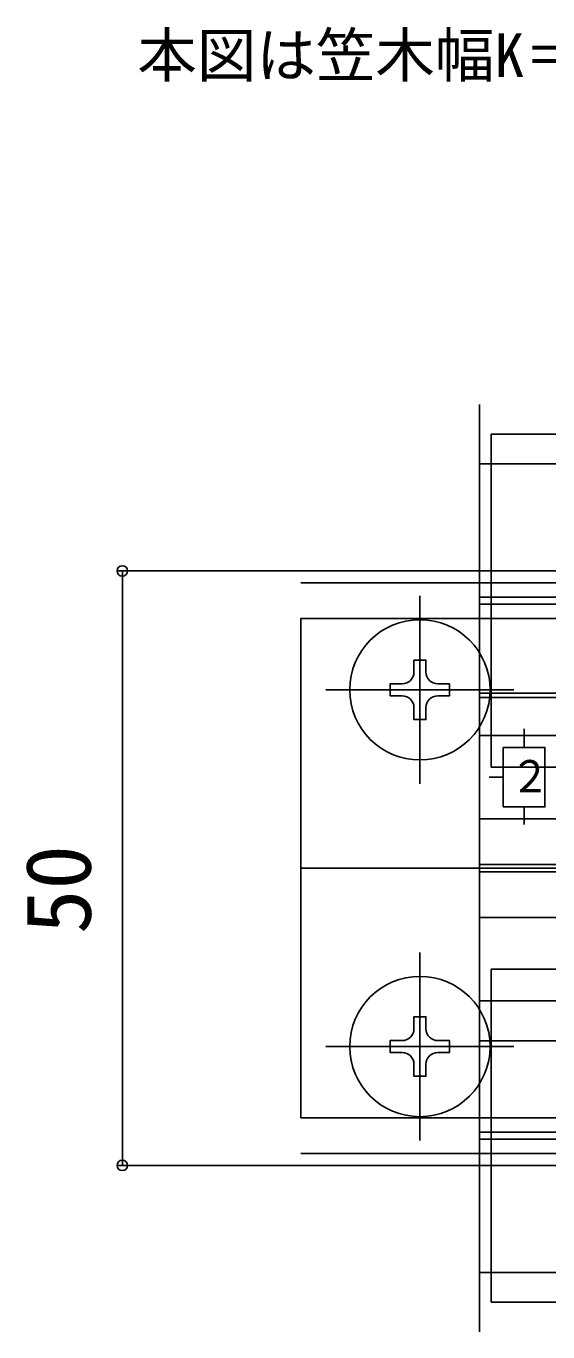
# Model space of a CAD drawing. Units: millimetres, scale not verified. Extents: x -875 to 875, y -1300 to 1292.
# Drawn here: x 463.6 to 551.3, y -1160.2 to -940.6 of the extents above; entities that cross this region are included whole.
import ezdxf
from ezdxf.enums import TextEntityAlignment as Align

# ---------------------------------------------------------------- set-up
doc = ezdxf.new("R2010")
doc.units = ezdxf.units.MM
doc.header["$LTSCALE"] = 8
for name, color, linetype in [('0-1_USER1', 3, 'Continuous'), ('0-4_YKK_12', 2, 'Continuous'), ('0-5_YKK_13', 4, 'Continuous'), ('0-7_YKK_D', 6, 'Continuous'), ('0-9_YSS_K', 3, 'Continuous')]:
    doc.layers.add(name, color=color, linetype=linetype)
doc.styles.add('ＭＳ ゴシック', font='')
doc.styles.get('ＭＳ ゴシック').set_extended_font_data('MS Gothic')

msp = doc.modelspace()

# ---------------------------------------------------------------- linework, layer by layer
at = {"layer": '0-4_YKK_12'}
for p, q in [((568.8, -1034.217), (509.8, -1034.217)), ((568.8, -1130.217), (509.8, -1130.217))]:
    msp.add_line(p, q, dxfattribs=at)
at = {"layer": '0-5_YKK_13'}
for p, q in [((539.8, -1160.217), (539.8, -1004.217)), ((539.8, -1014.217), (659.8, -1014.217)), ((529.8, -1068.017), (529.8, -1036.417)), ((539.8, -1036.617), (561.8, -1036.617)), ((539.8, -1037.817), (561.8, -1037.817)), ((528.8, -1049.217), (528.8, -1047.217)), ((514, -1052.217), (545.6, -1052.217)), ((539.8, -1059.917), (659.8, -1059.917)), ((547.3, -1058.798), (547.3, -1061.917)), ((543.8, -1066.917), (541.458, -1066.917)), ((539.8, -1073.917), (659.8, -1073.917)), ((547.3, -1071.917), (547.3, -1074.867)), ((593.649, -1081.617), (539.8, -1081.617)), ((539.8, -1082.817), (593.649, -1082.817)), ((539.8, -1090.517), (659.8, -1090.517)), ((529.8, -1128.017), (529.8, -1096.417)), ((539.8, -1104.517), (659.8, -1104.517)), ((528.8, -1109.217), (528.8, -1107.217)), ((539.8, -1111.278), (659.8, -1111.278)), ((514, -1112.217), (545.6, -1112.217)), ((539.8, -1126.617), (561.8, -1126.617)), ((539.8, -1127.817), (561.8, -1127.817)), ((539.8, -1150.217), (659.8, -1150.217))]:
    msp.add_line(p, q, dxfattribs=at)
for points in [[(541.8, -1065.217), (597.8, -1065.217), (597.8, -1009.217), (541.8, -1009.217)], [(509.8, -1124.217), (509.8, -1040.217), (569.8, -1040.217), (569.8, -1124.217)], [(543.8, -1071.917), (550.8, -1071.917), (550.8, -1061.917), (543.8, -1061.917)], [(541.8, -1155.217), (597.8, -1155.217), (597.8, -1099.217), (541.8, -1099.217)]]:
    msp.add_lwpolyline(points, close=True, dxfattribs=at)
for points in [[(528.8, -1047.217), (530.8, -1047.217), (530.8, -1049.217)], [(526.8, -1053.217), (524.8, -1053.217), (524.8, -1051.217), (526.8, -1051.217)], [(532.8, -1051.217), (534.8, -1051.217), (534.8, -1053.217), (532.8, -1053.217)], [(539.8, -1053.499), (539.8, -1052.801), (659.8, -1052.801)], [(539.8, -1111.278), (539.8, -1053.499), (659.8, -1053.499)], [(530.8, -1055.217), (530.8, -1057.217), (528.8, -1057.217), (528.8, -1055.217)], [(528.8, -1107.217), (530.8, -1107.217), (530.8, -1109.217)], [(526.8, -1113.217), (524.8, -1113.217), (524.8, -1111.217), (526.8, -1111.217)], [(532.8, -1111.217), (534.8, -1111.217), (534.8, -1113.217), (532.8, -1113.217)], [(530.8, -1115.217), (530.8, -1117.217), (528.8, -1117.217), (528.8, -1115.217)]]:
    msp.add_lwpolyline(points, dxfattribs=at)
for centre in [(529.8, -1052.217), (529.8, -1112.217)]:
    msp.add_circle(centre, 11.8, dxfattribs=at)
for centre, start, end in [((526.8, -1049.217), 270, 0), ((532.8, -1049.217), 180, 270), ((526.8, -1055.217), 0, 90), ((532.8, -1055.217), 90, 180), ((526.8, -1109.217), 270, 0), ((532.8, -1109.217), 180, 270), ((526.8, -1115.217), 0, 90), ((532.8, -1115.217), 90, 180)]:
    msp.add_arc(centre, 2, start, end, dxfattribs=at)
at = {"layer": '0-7_YKK_D'}
for p, q in [((569.4, -1032.217), (478.8, -1032.217)), ((479.8, -1032.217), (479.8, -1132.217)), ((569.4, -1132.217), (478.8, -1132.217))]:
    msp.add_line(p, q, dxfattribs=at)
for centre in [(479.8, -1032.217), (479.8, -1132.217)]:
    msp.add_circle(centre, 0.875, dxfattribs=at)
at = {"layer": '0-9_YSS_K'}
msp.add_line((509.8, -1082.217), (689.8, -1082.217), dxfattribs=at)

# ---------------------------------------------------------------- texts
at = {"layer": '0-1_USER1', "style": 'ＭＳ ゴシック'}
msp.add_text('本図は笠木幅K＝200（躯体厚＝165）、見付60㎜を示す。', height=7.331, dxfattribs=at).set_placement((482.318, -951.336), align=Align.BOTTOM_LEFT)
at = {"layer": '0-5_YKK_13', "style": 'ＭＳ ゴシック', "width": 0.9}
msp.add_text('２', height=5.422, dxfattribs=at).set_placement((544.989, -1071.081), align=Align.BOTTOM_LEFT)
at = {"layer": '0-7_YKK_D', "style": 'ＭＳ ゴシック'}
msp.add_text('50', height=11, rotation=90, dxfattribs=at).set_placement((477.8, -1093.297), align=Align.BOTTOM_LEFT)

doc.saveas('drawing.dxf')
